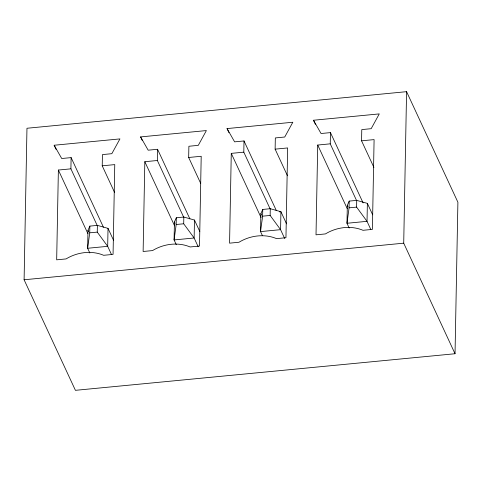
<?xml version="1.0" encoding="UTF-8"?>
<svg xmlns="http://www.w3.org/2000/svg" width="482" height="482" viewBox="0 0 482 482"><rect width="100%" height="100%" fill="white"/><g stroke="black" fill="none" stroke-linecap="round" stroke-linejoin="round"><path stroke-width="0.72" d="M24.1 279.771L26.968 128.26L406.579 91.67L457.9 202.229L455.032 353.74L75.421 390.33L24.1 279.771L403.717 243.175L455.032 353.74M97.201 225.48L70.908 168.839L58.376 170.044L56.677 259.828L66.076 258.918A38.554 32.764 -24.9 0 1 103.66 255.297L113.059 254.394L114.758 164.609L102.226 165.814L102.437 154.595L111.836 153.686L119.934 138.906L54.159 145.245L56.057 149.342M70.908 168.839L71.119 157.614L61.72 158.518L54.159 145.245M113.668 240.524L108.028 228.378L97.382 225.377L89.863 226.106L87.983 230.312L87.64 248.266L89.833 252.99M111.444 254.43L107.685 246.332L87.64 248.266L89.736 232.836L89.863 226.106M108.028 228.378L107.685 246.332L97.256 232.113L97.382 225.377M183.648 217.147L157.355 160.5L144.823 161.711L143.124 251.496L152.523 250.586A38.554 32.764 -24.9 0 1 190.107 246.965L199.506 246.061L201.205 156.276L188.673 157.481L188.884 146.263L198.283 145.353L206.38 130.574L140.605 136.912L142.19 140.322M157.355 160.5L157.566 149.281L148.167 150.185L140.605 136.912M199.801 231.517L194.475 220.045L183.829 217.045L176.31 217.774L174.43 221.979L174.086 239.934L176.279 244.657M198.204 246.772L194.138 238L174.086 239.934L176.183 224.504L176.31 217.774M194.475 220.045L194.138 238L183.702 223.781L183.829 217.045M270.095 208.814L243.802 152.167L231.27 153.378L229.571 243.163L238.97 242.253A38.554 32.764 -24.9 0 1 276.554 238.632L285.953 237.728L287.652 147.944L275.12 149.149L275.33 137.93L284.729 137.021L292.827 122.241L227.052 128.58L228.95 132.677M243.802 152.167L244.013 140.949L234.613 141.853L227.052 128.58M286.561 223.859L280.922 211.712L270.275 208.712L262.756 209.441L260.876 213.647L260.533 231.601L262.413 235.65M284.651 238.439L280.584 229.667L260.533 231.601L262.63 216.171L262.756 209.441M279.433 211.857L280.922 211.712L280.584 229.667L270.149 215.448L270.275 208.712M356.541 200.482L330.248 143.835L317.716 145.046L316.017 234.83L325.416 233.921A38.554 32.764 -24.9 0 1 363 230.3L372.399 229.39L374.098 139.611L361.566 140.816L361.777 129.592L371.176 128.688L379.274 113.903L313.499 120.247L315.397 124.338M330.248 143.835L330.459 132.616L321.06 133.52L313.499 120.247M372.694 214.852L367.368 203.38L356.722 200.379L349.203 201.102L347.323 205.314L346.986 223.268L349.173 227.992M370.785 229.432L367.031 221.334L346.986 223.268L349.076 207.838L349.203 201.102M367.368 203.38L367.031 221.334L356.596 207.115L356.722 200.379M403.717 243.175L406.579 91.67M89.736 232.836L97.256 232.113M176.183 224.504L183.702 223.781M262.63 216.171L270.149 215.448M349.076 207.838L356.596 207.115M361.566 140.816L373.924 167.435M330.459 132.616L363.091 202.91M347.323 205.314L347.95 206.657M317.716 145.046L347.179 208.513M275.12 149.149L287.477 175.767M244.013 140.949L276.325 210.562M260.876 213.647L261.503 214.996M231.27 153.378L261.051 217.533M188.673 157.481L200.711 183.419M157.566 149.281L189.878 218.894M174.43 221.979L175.056 223.329M144.823 161.711L174.605 225.865M102.226 165.814L114.583 192.432M71.119 157.614L103.431 227.227M87.983 230.312L88.61 231.661M58.376 170.044L87.838 233.511"/></g></svg>
